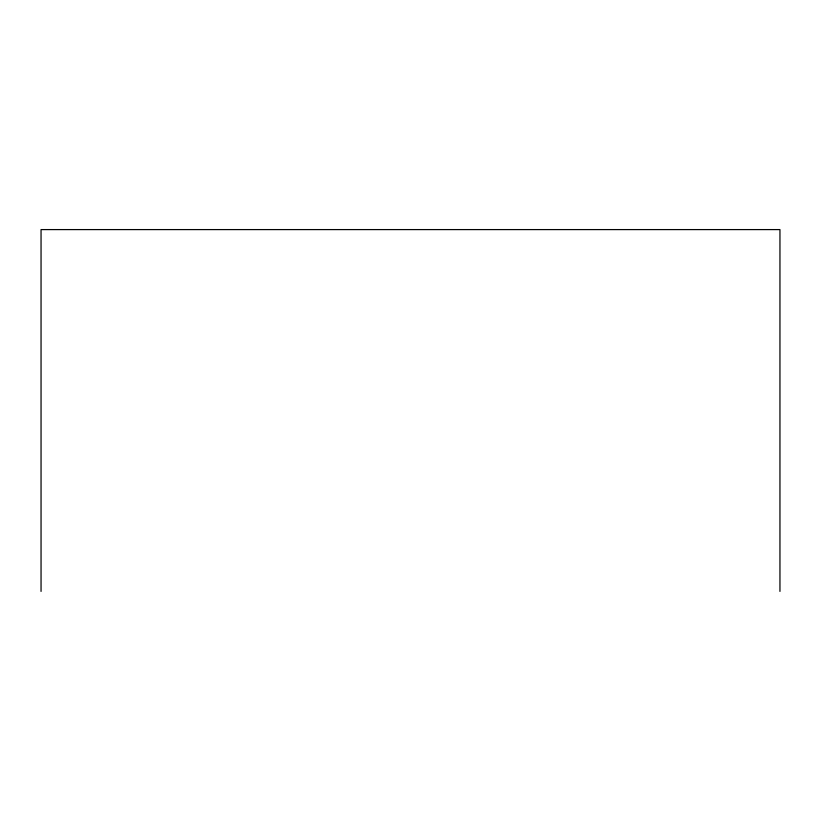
<?xml version="1.0" encoding="UTF-8"?>
<svg xmlns="http://www.w3.org/2000/svg" width="821" height="821" viewBox="0 0 821 821"><rect width="100%" height="100%" fill="white"/><g stroke="black" fill="none" stroke-linecap="round" stroke-linejoin="round"><path stroke-width="1.23" d="M779.95 591.407L779.95 229.593L41.05 229.593L41.05 591.407"/></g></svg>
